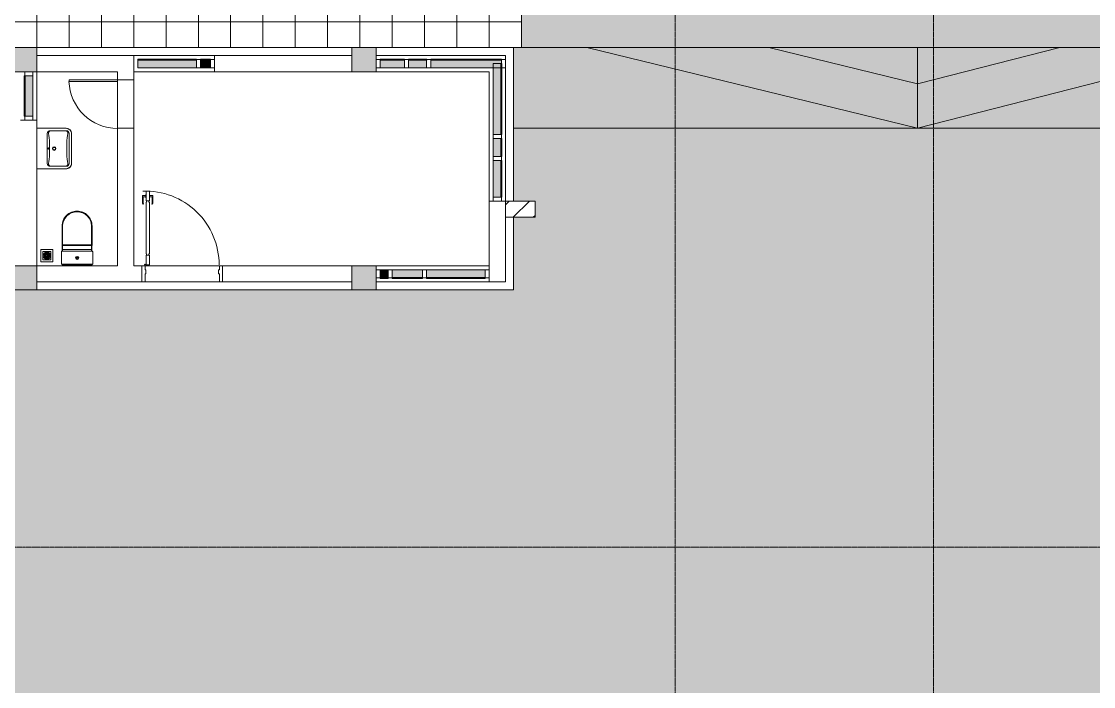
# Model space of a CAD drawing. Header units: millimetres. Extents: x 5357 to 259384, y -16348 to 109893.
# Drawn here: x 69263 to 82532, y 76513 to 84740 of the extents above; entities that cross this region are included whole.
import ezdxf

# ---------------------------------------------------------------- set-up
doc = ezdxf.new("R2010")
doc.units = ezdxf.units.MM
doc.linetypes.add('Double dash', pattern=[41.999998, 12, -6, 6, -6, 6, -6])
doc.linetypes.add('Grid Line', pattern=[22.225, 12.7, -3.175, 3.175, -3.175])
for name, color, linetype, lineweight in [('A-DETL-GENF', 92, 'Continuous', 9), ('A-DETL-THIN', 151, 'Continuous', 9), ('A-DOOR', 31, 'Continuous', 9), ('A-FLOR', 192, 'Continuous', 9), ('A-FLOR-PATT', 8, 'Continuous', 9), ('A-FLOR-PATT-2', 8, 'Continuous', 5), ('A-GLAZ-CURT', 52, 'Continuous', 9), ('A-GLAZ-CWMG', 51, 'Continuous', 9), ('A-GLAZ-CWMG-1', 51, 'Continuous', 18), ('A-WALL', 113, 'Continuous', 9), ('A-WALL-3', 113, 'Continuous', 18), ('A-WALL-PATT', 111, 'Continuous', 9), ('C-PROP-LINE', 91, 'Double dash', 18), ('M-EQPM', 50, 'Continuous', 9), ('P-SANR-FIXT', 6, 'Continuous', 9), ('S-COLS', 52, 'Continuous', 9), ('S-COLS-3', 53, 'Continuous', 9), ('S-COLS-5', 52, 'Continuous', 18), ('S-GRID-1', 1, 'Grid Line', 9)]:
    doc.layers.add(name, color=color, linetype=linetype, lineweight=lineweight)

# ---------------------------------------------------------------- blocks, each defined once
blk = doc.blocks.new('M_Concrete-Rectangular-Column2 - 300x300-2035845-TKCS_MB CẢNH QUAN CÂY XANH')
at = {"layer": 'S-COLS-3'}
blk.add_hatch(color=256, dxfattribs=at).paths.add_polyline_path([(-150, -150), (150, -150), (150, 150), (-150, 150), (-150, -17)])
at = {"layer": 'S-COLS-5'}
for p, q in [((150, 150), (-150, 150)), ((-150, 150), (-150, 56)), ((150, -150), (150, 150)), ((-150, 44), (-150, -150)), ((-150, -150), (150, -150))]:
    blk.add_line(p, q, dxfattribs=at)
blk = doc.blocks.new('M_Concrete-Rectangular-Column2 - 300x300-V195-TKCS_MB CẢNH QUAN CÂY XANH')
at = {"layer": 'S-COLS-3'}
blk.add_hatch(color=256, dxfattribs=at).paths.add_polyline_path([(150, -150), (150, 150), (-150, 150), (-150, -150)])
at = {"layer": 'S-COLS-5'}
for p, q in [((150, 150), (-150, 150)), ((-150, 150), (-150, -150)), ((150, -150), (150, 150)), ((-150, -150), (150, -150))]:
    blk.add_line(p, q, dxfattribs=at)
blk = doc.blocks.new('System Panel - Glazed-2035462-TKCS_MB CẢNH QUAN CÂY XANH')
at = {"layer": 'A-GLAZ-CURT'}
for p, q in [((-362.5, 6), (362.5, 6)), ((-362.5, -6), (-362.5, 6)), ((362.5, -6), (362.5, 6)), ((362.5, -6), (-362.5, -6))]:
    blk.add_line(p, q, dxfattribs=at)
blk = doc.blocks.new('Rectangular Mullion - 50 x 100mm-2023109-TKCS_MB CẢNH QUAN CÂY XANH')
at = {"layer": 'A-GLAZ-CWMG'}
blk.add_hatch(color=256, dxfattribs=at).paths.add_polyline_path([(71428, 84168), (71428, 84262), (70703, 84262), (70703, 84168), (70721, 84168)])
for p, q in [((70703, 84168), (70703, 84262)), ((71428, 84168), (70703, 84168))]:
    blk.add_line(p, q, dxfattribs=at)
blk = doc.blocks.new('Rectangular Mullion - 50 x 100mm-2035463-TKCS_MB CẢNH QUAN CÂY XANH')
at = {"layer": 'A-GLAZ-CWMG-1'}
for p, q in [((0, 100), (-50, 100)), ((-50, 100), (-50, 0)), ((-50, 0), (0, 0)), ((0, 100), (0, 0))]:
    blk.add_line(p, q, dxfattribs=at)
blk = doc.blocks.new('System Panel - Glazed-4717077-TKCS_MB CẢNH QUAN CÂY XANH')
at = {"layer": 'A-GLAZ-CURT'}
for p, q in [((-250, 6), (250, 6)), ((-250, -6), (-250, 6)), ((250, -6), (250, 6)), ((250, -6), (-250, -6))]:
    blk.add_line(p, q, dxfattribs=at)
blk = doc.blocks.new('Rectangular Mullion - 50 x 100mm-4717076-TKCS_MB CẢNH QUAN CÂY XANH')
at = {"layer": 'A-GLAZ-CWMG'}
blk.add_hatch(color=256, dxfattribs=at).paths.add_polyline_path([(69309, 83568), (69403, 83568), (69403, 84068), (69309, 84068)])
blk.add_line((69403, 83568), (69403, 84068), dxfattribs=at)
blk = doc.blocks.new('Rectangular Mullion - 50 x 100mm-2035485-TKCS_MB CẢNH QUAN CÂY XANH')
at = {"layer": 'A-GLAZ-CWMG-1'}
for p, q in [((0, 0), (-50, 0)), ((-50, 0), (-50, -100)), ((0, 0), (0, -100)), ((-50, -100), (0, -100))]:
    blk.add_line(p, q, dxfattribs=at)
blk = doc.blocks.new('Rectangular Mullion - 50 x 100mm-2035486-TKCS_MB CẢNH QUAN CÂY XANH')
at = {"layer": 'A-GLAZ-CWMG-1'}
for p, q in [((0, 0), (-50, 0)), ((-50, 0), (-50, -100)), ((-50, -100), (0, -100))]:
    blk.add_line(p, q, dxfattribs=at)
blk = doc.blocks.new('System Panel - Glazed-4739252-TKCS_MB CẢNH QUAN CÂY XANH')
at = {"layer": 'A-GLAZ-CURT'}
for p, q in [((-437.5, 6), (437.5, 6)), ((-437.5, -6), (-437.5, 6)), ((437.5, -6), (437.5, 6)), ((437.5, -6), (-437.5, -6))]:
    blk.add_line(p, q, dxfattribs=at)
blk = doc.blocks.new('Rectangular Mullion - 50 x 100mm-4739249-TKCS_MB CẢNH QUAN CÂY XANH')
at = {"layer": 'A-GLAZ-CWMG'}
blk.add_hatch(color=256, dxfattribs=at).paths.add_polyline_path([(75197, 84168), (75197, 84218), (75203, 84218), (75203, 84262), (74328, 84262), (74328, 84168)])
blk.add_line((74328, 84168), (75197, 84168), dxfattribs=at)
blk = doc.blocks.new('Rectangular Mullion - 50 x 100mm-2035505-TKCS_MB CẢNH QUAN CÂY XANH')
at = {"layer": 'A-GLAZ-CWMG-1'}
for p, q in [((0, 0), (-50, 0)), ((-50, 0), (-50, -100)), ((-50, -100), (0, -100))]:
    blk.add_line(p, q, dxfattribs=at)
blk = doc.blocks.new('Rectangular Mullion - 50 x 100mm-2035506-TKCS_MB CẢNH QUAN CÂY XANH')
at = {"layer": 'A-GLAZ-CWMG-1'}
for p, q in [((0, 0), (-50, 0)), ((-50, 0), (-50, -100)), ((0, 0), (0, -100)), ((-50, -100), (0, -100))]:
    blk.add_line(p, q, dxfattribs=at)
blk = doc.blocks.new('DOOR_CW_01 CANH MO-PANEL KINH - DIG_05-1000x2200-CỬA NHÔM KÍNH-2022776-TKCS_MB CẢNH QUAN CÂY XANH')
at = {"layer": 'A-DETL-GENF'}
for p, q in [((-492, 887), (-492, 966)), ((-449, 970), (-488, 970)), ((-484, 950), (-484, 887)), ((-449, 954), (-480, 954)), ((-449, 982), (-447, 982)), ((-449, 942), (-449, 982)), ((-447, 942), (-449, 942)), ((-447, 1022), (-407, 1022)), ((-447, 902), (-447, 1022)), ((-447, 942), (-447, 982)), ((-407, 1022), (-407, 902)), ((-407, 942), (-407, 982)), ((-405, 982), (-407, 982)), ((-407, 942), (-405, 942)), ((-405, 942), (-405, 982)), ((-405, 970), (-366, 970)), ((-405, 954), (-374, 954)), ((-370, 950), (-370, 887)), ((-362, 887), (-362, 966)), ((-484, 861), (-477, 866)), ((-407, 902), (-447, 902)), ((-447, 888), (-441, 888)), ((-447, 888), (-447, 246)), ((-413, 902), (-441, 902)), ((-441, 902), (-441, 888)), ((-413, 888), (-413, 902)), ((-407, 888), (-413, 888)), ((-407, 246), (-407, 888)), ((-370, 861), (-377, 866)), ((-447, 246), (-441, 246)), ((-407, 232), (-447, 232)), ((-447, 232), (-447, 112)), ((-441, 246), (-441, 232)), ((-441, 232), (-413, 232)), ((-407, 246), (-413, 246)), ((-413, 232), (-413, 246)), ((-407, 112), (-407, 232)), ((-447, 112), (-407, 112))]:
    blk.add_line(p, q, dxfattribs=at)
blk.add_circle((-457, 110), 10, dxfattribs=at)
for centre, radius, start, end in [((-488, 966), 4, 90, 180), ((-457, 110), 914, 360, 92), ((-480, 950), 4, 90, 180), ((-374, 950), 4, 360, 90), ((-366, 966), 4, 0, 90), ((-447, 887), 45, 180, 215), ((-447, 887), 37, 180, 215), ((-407, 887), 37, 325, 0), ((-407, 887), 45, 325, 0)]:
    blk.add_arc(centre, radius, start, end, dxfattribs=at)
at = {"layer": 'A-DOOR'}
for p, q in [((-460, 100), (-500, 100)), ((-460, 50), (-460, 100)), ((-450, 50), (-460, 50)), ((-460, -100), (-460, 0)), ((-460, 0), (-450, 0)), ((-457, 100), (-432, 100)), ((-450, 0), (-450, 50)), ((460, 50), (450, 50)), ((450, 50), (450, 0)), ((450, 0), (460, 0)), ((500, 100), (460, 100)), ((460, 100), (460, 50)), ((460, 0), (460, -100)), ((-500, -100), (-460, -100)), ((460, -100), (500, -100))]:
    blk.add_line(p, q, dxfattribs=at)
blk = doc.blocks.new('System Panel - Glazed-4738996-TKCS_MB CẢNH QUAN CÂY XANH')
at = {"layer": 'A-GLAZ-CURT'}
for p, q in [((-437.5, 6), (437.5, 6)), ((-437.5, -6), (-437.5, 6)), ((437.5, -6), (437.5, 6)), ((437.5, -6), (-437.5, -6))]:
    blk.add_line(p, q, dxfattribs=at)
blk = doc.blocks.new('Rectangular Mullion - 50 x 100mm-4738991-TKCS_MB CẢNH QUAN CÂY XANH')
at = {"layer": 'A-GLAZ-CWMG'}
blk.add_hatch(color=256, dxfattribs=at).paths.add_polyline_path([(75103, 83343), (75197, 83343), (75197, 84218), (75103, 84218)])
for p, q in [((75103, 84218), (75197, 84218)), ((75103, 83343), (75103, 84218))]:
    blk.add_line(p, q, dxfattribs=at)
blk = doc.blocks.new('Rectangular Mullion - 50 x 100mm-2035525-TKCS_MB CẢNH QUAN CÂY XANH')
at = {"layer": 'A-GLAZ-CWMG-1'}
for p, q in [((0, 100), (-50, 100)), ((-50, 100), (-50, 0)), ((-50, 0), (0, 0)), ((0, 100), (0, 0))]:
    blk.add_line(p, q, dxfattribs=at)
blk = doc.blocks.new('Rectangular Mullion - 50 x 100mm-V197-TKCS_MB CẢNH QUAN CÂY XANH')
at = {"layer": 'A-GLAZ-CWMG'}
blk.add_hatch(color=256, dxfattribs=at).paths.add_polyline_path([(75003, 81574), (75003, 81668), (74278, 81668), (74278, 81574)])
blk.add_line((74278, 81668), (75003, 81668), dxfattribs=at)
blk = doc.blocks.new('Rectangular Mullion - 50 x 100mm-V198-TKCS_MB CẢNH QUAN CÂY XANH')
at = {"layer": 'A-GLAZ-CWMG-1'}
for p, q in [((0, 100), (-50, 100)), ((-50, 100), (-50, 0)), ((-50, 0), (0, 0))]:
    blk.add_line(p, q, dxfattribs=at)
blk = doc.blocks.new('Rectangular Mullion - 50 x 100mm-2035464-TKCS_MB CẢNH QUAN CÂY XANH')
at = {"layer": 'A-GLAZ-CWMG-1'}
for p, q in [((0, 100), (-50, 100)), ((-50, 100), (-50, 0)), ((-50, 0), (0, 0)), ((0, 100), (0, 0))]:
    blk.add_line(p, q, dxfattribs=at)
blk = doc.blocks.new('System Panel - Glazed-4717080-TKCS_MB CẢNH QUAN CÂY XANH')
at = {"layer": 'A-GLAZ-CURT'}
for p, q in [((-62.5, 6), (62.5, 6)), ((-62.5, -6), (-62.5, 6)), ((62.5, -6), (62.5, 6)), ((62.5, -6), (-62.5, -6))]:
    blk.add_line(p, q, dxfattribs=at)
blk = doc.blocks.new('System Panel - Glazed-4739253-TKCS_MB CẢNH QUAN CÂY XANH')
at = {"layer": 'A-GLAZ-CURT'}
for p, q in [((-113, 6), (113, 6)), ((-113, -6), (-113, 6)), ((113, -6), (113, 6)), ((113, -6), (-113, -6))]:
    blk.add_line(p, q, dxfattribs=at)
blk = doc.blocks.new('System Panel - Glazed-4738997-TKCS_MB CẢNH QUAN CÂY XANH')
at = {"layer": 'A-GLAZ-CURT'}
for p, q in [((-113, 6), (113, 6)), ((-113, -6), (-113, 6)), ((113, -6), (113, 6)), ((113, -6), (-113, -6))]:
    blk.add_line(p, q, dxfattribs=at)
blk = doc.blocks.new('System Panel - Glazed-4709710-TKCS_MB CẢNH QUAN CÂY XANH')
at = {"layer": 'A-GLAZ-CURT'}
for p, q in [((-188, 6), (188, 6)), ((-188, -6), (-188, 6)), ((188, -6), (188, 6)), ((188, -6), (-188, -6))]:
    blk.add_line(p, q, dxfattribs=at)
blk = doc.blocks.new('Rectangular Mullion - 50 x 100mm-4717079-TKCS_MB CẢNH QUAN CÂY XANH')
at = {"layer": 'A-GLAZ-CWMG'}
blk.add_hatch(color=256, dxfattribs=at).paths.add_polyline_path([(71603, 84168), (71603, 84262), (71478, 84262), (71478, 84168)])
blk.add_line((71603, 84168), (71478, 84168), dxfattribs=at)
blk = doc.blocks.new('Rectangular Mullion - 50 x 100mm-2035461-TKCS_MB CẢNH QUAN CÂY XANH')
at = {"layer": 'A-GLAZ-CWMG-1'}
for p, q in [((25, 100), (-25, 100)), ((-25, 100), (-25, 0)), ((-25, 0), (25, 0)), ((25, 100), (25, 0))]:
    blk.add_line(p, q, dxfattribs=at)
blk = doc.blocks.new('Rectangular Mullion - 50 x 100mm-4739250-TKCS_MB CẢNH QUAN CÂY XANH')
at = {"layer": 'A-GLAZ-CWMG'}
blk.add_hatch(color=256, dxfattribs=at).paths.add_polyline_path([(74278, 84168), (74278, 84262), (74053, 84262), (74053, 84168)])
blk.add_line((74053, 84168), (74278, 84168), dxfattribs=at)
blk = doc.blocks.new('Rectangular Mullion - 50 x 100mm-2035483-TKCS_MB CẢNH QUAN CÂY XANH')
at = {"layer": 'A-GLAZ-CWMG-1'}
for p, q in [((25, 0), (-25, 0)), ((-25, 0), (-25, -100)), ((25, 0), (25, -100)), ((-25, -100), (25, -100))]:
    blk.add_line(p, q, dxfattribs=at)
blk = doc.blocks.new('Rectangular Mullion - 50 x 100mm-4738993-TKCS_MB CẢNH QUAN CÂY XANH')
at = {"layer": 'A-GLAZ-CWMG'}
blk.add_hatch(color=256, dxfattribs=at).paths.add_polyline_path([(75103, 83068), (75197, 83068), (75197, 83293), (75103, 83293)])
blk.add_line((75103, 83068), (75103, 83293), dxfattribs=at)
blk = doc.blocks.new('Rectangular Mullion - 50 x 100mm-4709698-TKCS_MB CẢNH QUAN CÂY XANH')
at = {"layer": 'A-GLAZ-CWMG'}
blk.add_hatch(color=256, dxfattribs=at).paths.add_polyline_path([(74228, 81574), (74228, 81668), (73853, 81668), (73853, 81574)])
blk.add_line((73853, 81668), (74228, 81668), dxfattribs=at)
blk = doc.blocks.new('System Panel - Glazed-4709715-TKCS_MB CẢNH QUAN CÂY XANH')
at = {"layer": 'A-GLAZ-CURT'}
for p, q in [((-150, 6), (150, 6)), ((-150, -6), (-150, 6)), ((150, -6), (150, 6)), ((150, -6), (-150, -6))]:
    blk.add_line(p, q, dxfattribs=at)
blk = doc.blocks.new('System Panel - Glazed-4738998-TKCS_MB CẢNH QUAN CÂY XANH')
at = {"layer": 'A-GLAZ-CURT'}
for p, q in [((-225, 6), (225, 6)), ((-225, -6), (-225, 6)), ((225, -6), (225, 6)), ((225, -6), (-225, -6))]:
    blk.add_line(p, q, dxfattribs=at)
blk = doc.blocks.new('System Panel - Glazed-4738936-TKCS_MB CẢNH QUAN CÂY XANH')
at = {"layer": 'A-GLAZ-CURT'}
for p, q in [((-50, 6), (50, 6)), ((-50, -6), (-50, 6)), ((50, -6), (50, 6)), ((50, -6), (-50, -6))]:
    blk.add_line(p, q, dxfattribs=at)
blk = doc.blocks.new('Rectangular Mullion - 50 x 100mm-4709708-TKCS_MB CẢNH QUAN CÂY XANH')
at = {"layer": 'A-GLAZ-CWMG'}
blk.add_hatch(color=256, dxfattribs=at).paths.add_polyline_path([(74003, 84168), (74003, 84262), (73703, 84262), (73703, 84168)])
blk.add_line((73703, 84168), (74003, 84168), dxfattribs=at)
blk = doc.blocks.new('Rectangular Mullion - 50 x 100mm-4738995-TKCS_MB CẢNH QUAN CÂY XANH')
at = {"layer": 'A-GLAZ-CWMG'}
blk.add_hatch(color=256, dxfattribs=at).paths.add_polyline_path([(75103, 82568), (75197, 82568), (75197, 83018), (75103, 83018)])
blk.add_line((75103, 82568), (75103, 83018), dxfattribs=at)
blk = doc.blocks.new('Rectangular Mullion - 50 x 100mm-4738935-TKCS_MB CẢNH QUAN CÂY XANH')
at = {"layer": 'A-GLAZ-CWMG'}
blk.add_hatch(color=256, dxfattribs=at).paths.add_polyline_path([(73803, 81574), (73803, 81668), (73703, 81668), (73703, 81574)])
blk.add_line((73703, 81668), (73803, 81668), dxfattribs=at)
blk = doc.blocks.new('PF_Water_Closet-Duravit-Starck 3-012601 - Generic Toilet-4713156-TKCS_MB CẢNH QUAN CÂY XANH')
at = {"layer": 'P-SANR-FIXT'}
for p, q in [((-199, 592), (-199, 357)), ((-192, 592), (-192, 350)), ((166, 350), (166, 592)), ((172, 356), (172, 592)), ((-207, 272), (-207, 126)), ((173, 280), (-201, 280)), ((171, 357), (-198, 357)), ((-198, 357), (-198, 280)), ((-198, 299), (172, 299)), ((-198, 280), (171, 280)), ((-192, 350), (165, 350)), ((-192, 280), (-192, 350)), ((166, 280), (166, 350)), ((171, 280), (171, 357)), ((183, 126), (183, 272)), ((-26, 196), (1, 196)), ((-201, 118), (175, 118)), ((-197, 118), (-197, 113)), ((-197, 113), (173, 113)), ((173, 118), (173, 113))]:
    blk.add_line(p, q, dxfattribs=at)
for radius in [19.1, 14.6, 13.8]:
    blk.add_circle((-12, 196), radius, dxfattribs=at)
for centre, radius, start, end in [((-17, 592), 182, 88.8107, 180), ((-17, 592), 175, 88.7676, 180), ((-10, 592), 182, 0, 91.1893), ((-10, 592), 175, 0, 91.2324), ((-200, 273), 7.31, 103.7483, 186.2517), ((-192, 356), 6.83, 172.0366, 270), ((165, 356), 6.83, 270, 0), ((173, 271), 9.56, 8.9738, 90), ((-200, 125), 7.31, 173.7483, 256.2517), ((175, 125), 7.27, 270, 6.3304)]:
    blk.add_arc(centre, radius, start, end, dxfattribs=at)
blk = doc.blocks.new('M_Single-Flush1 - D7-600x2000-4713087-TKCS_MB CẢNH QUAN CÂY XANH')
at = {"layer": 'A-DOOR'}
for p, q in [((280, 100), (280, 701)), ((300, 701), (280, 701)), ((300, 100), (300, 701)), ((300, 100), (280, 100))]:
    blk.add_line(p, q, dxfattribs=at)
blk.add_arc((300, 100), 602, 91.9048, 180, dxfattribs=at)
blk = doc.blocks.new('Blocks_Consilio Wall Hung Basin_F03658EN - Unique-4715509-TKCS_MB CẢNH QUAN CÂY XANH')
at = {"layer": 'P-SANR-FIXT'}
for p, q in [((-250, 0), (-250, -365)), ((250, -365), (250, 0)), ((-185, -130), (185, -130)), ((-220, -365), (-220, -165)), ((-67, -158), (67, -158)), ((220, -165), (220, -365)), ((67, -372), (-67, -372)), ((185, -400), (-185, -400)), ((-185, -430), (185, -430))]:
    blk.add_line(p, q, dxfattribs=at)
at = {"layer": 'P-SANR-FIXT', "flags": 128}
for points in [[(-185, -146), (-161, -151), (-132, -155), (-100, -157), (-67, -158)], [(-8, -142), (-8, -141), (-8, -141), (-6, -141), (-5, -140), (-3, -140), (-1, -140), (1, -140), (3, -140), (5, -140), (6, -141), (8, -141), (8, -141), (8, -142)], [(8, -142), (8, -142), (8, -143), (6, -143), (5, -143), (3, -144), (1, -144), (-1, -144), (-3, -144), (-5, -143), (-6, -143), (-8, -143), (-8, -142), (-8, -142)], [(67, -158), (100, -157), (132, -155), (161, -151), (185, -146)], [(-67, -372), (-100, -373), (-132, -375), (-161, -379), (-185, -384)], [(185, -384), (161, -379), (132, -375), (100, -373), (67, -372)]]:
    blk.add_lwpolyline(points, dxfattribs=at)
at = {"layer": 'P-SANR-FIXT'}
for centre, radius, start, end in [((-185, -165), 35, 90, 180), ((185, -165), 35, 360, 90), ((0, -215), 22.5, 0, 180), ((0, -215), 22.5, 180, 0), ((0, -215), 15.4, 0, 180), ((0, -215), 14.6, 0, 180), ((0, -215), 15.4, 180, 0), ((0, -215), 14.6, 180, 0), ((-185, -365), 65, 180, 270), ((-185, -365), 65, 180, 193.3424), ((-185, -365), 65, 196.6588, 223.3413), ((-185, -365), 35, 180, 270), ((185, -365), 65, 270, 360), ((185, -365), 35, 270, 0), ((185, -365), 65, 316.6587, 343.3412), ((185, -365), 65, 346.6576, 360), ((-185, -365), 65, 226.658, 253.34), ((-185, -365), 65, 256.6564, 270), ((185, -365), 65, 270, 283.3436), ((185, -365), 65, 286.66, 313.342)]:
    blk.add_arc(centre, radius, start, end, dxfattribs=at)
for points, knots in [([(-218, -165), (-217, -163), (-216, -160), (-213, -156), (-211, -154), (-209, -152), (-206, -150), (-204, -149), (-202, -148), (-200, -147), (-198, -146), (-197, -146), (-195, -146), (-191, -145), (-187, -145), (-185, -146)], [-1, -1, -1, -1, -0.785714, -0.732143, -0.678571, -0.571429, -0.5, -0.428571, -0.357143, -0.321429, -0.285714, -0.25, -0.214286, -0.142857, 0, 0, 0, 0]), ([(185, -146), (187, -146), (190, -145), (193, -145), (195, -146), (197, -146), (199, -147), (201, -147), (204, -149), (206, -150), (210, -153), (213, -156), (216, -160), (218, -163), (218, -165)], [-1, -1, -1, -1, -0.892857, -0.839286, -0.785714, -0.732143, -0.705357, -0.678571, -0.571429, -0.5, -0.428571, -0.285714, -0.142857, 0, 0, 0, 0]), ([(-185, -384), (-187, -384), (-190, -385), (-193, -385), (-195, -384), (-197, -384), (-199, -383), (-201, -383), (-204, -381), (-206, -380), (-210, -377), (-213, -374), (-216, -370), (-218, -367), (-218, -365)], [-1, -1, -1, -1, -0.892857, -0.839286, -0.785714, -0.732143, -0.705357, -0.678571, -0.571429, -0.5, -0.428571, -0.285714, -0.142857, 0, 0, 0, 0]), ([(218, -365), (217, -367), (216, -370), (213, -374), (211, -376), (209, -378), (206, -380), (204, -381), (202, -382), (200, -383), (198, -384), (197, -384), (195, -384), (191, -385), (187, -385), (185, -384)], [-1, -1, -1, -1, -0.785714, -0.732143, -0.678571, -0.571429, -0.5, -0.428571, -0.357143, -0.321429, -0.285714, -0.25, -0.214286, -0.142857, 0, 0, 0, 0])]:
    blk.add_open_spline(points, degree=3, knots=knots, dxfattribs=at)
blk = doc.blocks.new('THU NUOC - THU NUOC-1275255-TKCS_MB CẢNH QUAN CÂY XANH')
at = {"layer": 'M-EQPM'}
for p, q in [((-66, -71), (-66, 79)), ((-66, 79), (84, 79)), ((59, 54), (-41, 54)), ((-41, 54), (-41, -46)), ((-23, 20), (41, 20)), ((41, 14), (-23, 14)), ((-23, 7), (1, 7)), ((1, 1), (-23, 1)), ((-11, 32), (28, 32)), ((28, 26), (-11, 26)), ((-1, 44), (19, 44)), ((19, 38), (-1, 38)), ((1, 7), (1, 1)), ((17, 1), (17, 7)), ((17, 7), (41, 7)), ((41, 1), (17, 1)), ((59, -46), (59, 54)), ((84, 79), (84, -71)), ((84, -71), (-66, -71)), ((-41, -46), (59, -46)), ((-23, -5), (41, -5)), ((41, -11), (-23, -11)), ((-11, -17), (28, -17)), ((28, -23), (-11, -23)), ((-1, -30), (19, -30)), ((19, -36), (-1, -36))]:
    blk.add_line(p, q, dxfattribs=at)
for centre, radius, start, end in [((9, 4), 45, 0, 180), ((9, 4), 45, 360, 180), ((9, 4), 45, 180, 0), ((9, 4), 45, 180, 360), ((-23, 17), 3, 90, 270), ((-23, 4), 3, 90, 270), ((-11, 29), 3, 90, 270), ((-1, 41), 3, 90, 270), ((19, 41), 3, 270, 90), ((28, 29), 3, 270, 90), ((41, 17), 3, 270, 90), ((41, 4), 3, 270, 90), ((-23, -8), 3, 90, 270), ((-11, -20), 3, 90, 270), ((-1, -33), 3, 90, 270), ((19, -33), 3, 270, 90), ((28, -20), 3, 270, 90), ((41, -8), 3, 270, 90)]:
    blk.add_arc(centre, radius, start, end, dxfattribs=at)
blk = doc.blocks.new('Family - ___-1476882-TKCS_MB CẢNH QUAN CÂY XANH')
at = {"layer": 'C-PROP-LINE'}
blk.add_line((33104, 84418), (127802, 84418), dxfattribs=at)

msp = doc.modelspace()

# ---------------------------------------------------------------- hatches: boundary and pattern name
at = {"layer": 'A-FLOR-PATT'}
h = msp.add_hatch(dxfattribs=at)
h.set_pattern_fill('FP_14', color=256, style=0, pattern_type=2)
h.set_pattern_definition([(90, (81451.8, 48336.34), (-400, 2e-14), []), (180, (81451.8, 48336.34), (-5e-14, -400), [])])
h.paths.add_polyline_path([(14081.4, -16346.6), (14081.4, 79336.3), (14075, 79693.3), (14055.9, 80049.7), (14024.1, 80405.3), (13979.6, 80759.5), (13922.5, 81111.9), (13852.8, 81462), (13770.7, 81809.4), (13676.3, 82153.7), (13569.6, 82494.3), (13450.9, 82831), (13320.2, 83163.2), (13177.7, 83490.5), (13023.6, 83812.5), (12858.2, 84128.8), (12681.5, 84439), (12493.9, 84742.7), (12295.6, 85039.6), (12086.8, 85329.1), (11867.8, 85611), (11638.9, 85884.9), (11400.3, 86150.5), (11152.4, 86407.4), (10895.5, 86655.3), (10630, 86893.8), (10356.1, 87122.8), (10074.1, 87341.7), (9784.6, 87550.5), (9487.8, 87748.9), (9184.1, 87936.5), (8873.9, 88113.1), (8557.5, 88278.6), (8235.5, 88432.7), (7908.2, 88575.1), (7576, 88705.8), (7239.4, 88824.6), (6898.7, 88931.3), (6554.4, 89025.7), (6207, 89107.8), (5856.9, 89177.4), (5504.5, 89234.6), (5357.2, 89253.1), (5357.2, 82031.9), (10052.8, 77336.3), (10052.8, -16346.6), (12634.7, -16346.6)])
h.paths.add_polyline_path([(156536.3, -16346.6), (157794.6, -16346.6), (157794.6, -16328.2), (152779.3, -16328.2), (152779.3, -16346.6)])
h.paths.add_polyline_path([(27698.7, -16346.6), (135159.4, -16346.6), (135197.8, -16328.2), (75180.7, -16328.2), (75180.7, -12330.8), (31070.8, -12330.8), (26103.5, -7352), (26103.5, 40986.3), (24603.5, 40986.3), (22103.5, 38486.3), (22103.5, -8023.3), (22132.9, -8371.9), (22174.4, -8719.2), (22228.1, -9064.9), (22293.8, -9408.5), (22371.5, -9749.6), (22461, -10087.7), (22562.4, -10422.5), (22675.4, -10753.6), (22799.9, -11080.5), (22935.8, -11402.8), (23082.8, -11720.2), (23240.9, -12032.3), (23409.7, -12338.6), (23589.2, -12638.9), (23779.1, -12932.6), (23979.2, -13219.6), (24189.1, -13499.4), (24408.7, -13771.7), (24637.7, -14036.1), (24875.9, -14292.4), (25122.8, -14540.1), (25378.2, -14779.1), (25641.9, -15009), (25913.4, -15229.6), (26192.5, -15440.5), (26478.7, -15641.5), (26771.9, -15832.4), (27071.5, -16012.9), (27377.3, -16182.8), (27688.8, -16342)])
h.paths.add_polyline_path([(134801.5, 7588.2), (138601.6, 7588.2), (138601.6, 34637.4), (140779.3, 34637.4), (140779.3, 38986.3), (138279.3, 40986.3), (134801.5, 40986.3), (134801.5, 7888.2)])
h.paths.add_polyline_path([(152779.3, 34637.4), (157794.6, 34637.4), (157794.6, 109893.5), (152779.3, 109893.5), (152779.3, 46773.4)])
h.paths.add_polyline_path([(134801.6, 45986.3), (138279.3, 45986.3), (140779.3, 47986.3), (140779.3, 77336.3), (140773.2, 77721), (140754.7, 78105.2), (140723.9, 78488.6), (140680.8, 78870.9), (140625.5, 79251.5), (140558.1, 79630.2), (140478.5, 80006.6), (140386.9, 80380.2), (140283.4, 80750.7), (140168, 81117.6), (140041, 81480.7), (139902.4, 81839.5), (139752.3, 82193.7), (139591, 82542.9), (139418.5, 82886.8), (139235.2, 83224.9), (139041.1, 83557), (138836.4, 83882.8), (138621.4, 84201.7), (138396.3, 84513.7), (138161.3, 84818.2), (137916.7, 85115.1), (137662.7, 85403.9), (137399.5, 85684.5), (137127.5, 85956.5), (136842.7, 86223.5), (136558.1, 86473.7), (136261.2, 86718.3), (135956.7, 86953.3), (135644.7, 87178.4), (135325.8, 87393.4), (135000.1, 87598), (134668, 87792.2), (134329.8, 87975.5), (133986, 88148), (133636.7, 88309.3), (133282.6, 88459.3), (132923.7, 88598), (132560.6, 88725), (132193.7, 88840.4), (131823.2, 88943.9), (131449.6, 89035.5), (131073.3, 89115), (130694.5, 89182.5), (130313.9, 89237.8), (129931.6, 89280.9), (129548.2, 89311.7), (129164, 89330.2), (128779.3, 89336.3), (87752.6, 89336.3), (85252.6, 86836.3), (85252.6, 84418.2), (127801.6, 84418.2), (134801.6, 77417.7), (134801.6, 45986.4)])
h.paths.add_polyline_path([(24724.1, 45986.3), (26103.5, 45986.3), (26103.5, 77418.2), (33103.5, 84418.2), (75452.6, 84418.2), (75452.6, 86836.3), (72952.6, 89336.3), (32081.4, 89336.3), (31731.6, 89330.2), (31382.3, 89311.9), (31033.8, 89281.3), (30686.6, 89238.6), (30341.1, 89183.8), (29997.8, 89116.9), (29657, 89038), (29319.2, 88947.3), (28984.7, 88844.8), (28654, 88730.7), (28327.6, 88605), (28005.7, 88468.1), (27688.8, 88319.9), (27377.3, 88160.8), (27071.5, 87990.9), (26771.9, 87810.4), (26478.7, 87619.5), (26192.5, 87418.5), (25913.4, 87207.6), (25641.9, 86987), (25378.2, 86757.1), (25122.8, 86518.1), (24832.3, 86223.5), (24637.7, 86014.1), (24408.7, 85749.7), (24189.1, 85477.4), (23979.2, 85197.6), (23779.1, 84910.6), (23589.2, 84616.8), (23409.7, 84316.6), (23240.9, 84010.3), (23082.8, 83698.2), (22935.8, 83380.8), (22799.9, 83058.5), (22675.4, 82731.6), (22562.4, 82400.5), (22461, 82065.7), (22371.5, 81727.6), (22293.8, 81386.5), (22228.1, 81042.9), (22174.4, 80697.2), (22132.9, 80349.9), (22103.5, 80001.3), (22103.5, 48486.3), (24603.5, 45986.3)])
h.paths.add_polyline_path([(5357.2, 97336.3), (130779.3, 97336.3), (131136.3, 97342.7), (131492.7, 97361.8), (131848.3, 97393.6), (132202.5, 97438.1), (132554.9, 97495.2), (132905, 97564.9), (133252.4, 97647), (133596.7, 97741.4), (133937.3, 97848.1), (134274, 97966.8), (134606.2, 98097.5), (134933.5, 98240), (135255.5, 98394.1), (135571.8, 98559.5), (135882, 98736.2), (136185.8, 98923.8), (136482.6, 99122.1), (136772.1, 99330.9), (137054, 99549.9), (137328, 99778.8), (137593.5, 100017.4), (137850.4, 100265.3), (138098.3, 100522.2), (138336.8, 100787.7), (138565.8, 101061.6), (138784.8, 101343.6), (138993.6, 101633.1), (139191.9, 101929.9), (139379.5, 102233.6), (139556.1, 102543.8), (139721.6, 102860.2), (139875.7, 103182.2), (140018.1, 103509.5), (140148.8, 103841.7), (140267.6, 104178.3), (140374.3, 104519), (140468.7, 104863.3), (140550.8, 105210.7), (140620.5, 105560.8), (140682, 105948.5), (140722.1, 106267.4), (140753.9, 106622.9), (140773, 106979.4), (140779.3, 107336.3), (140779.3, 109893.5), (135779.3, 109893.5), (135779.3, 107336.3), (130779.3, 102336.3), (5357.2, 102336.3), (5357.2, 99924.4)])
h = msp.add_hatch(dxfattribs=at)
h.set_pattern_fill('FP_19', color=256, style=0, pattern_type=2)
h.set_pattern_definition([(49.98, (0, 140.2), (480.9662, -42.05), [50.271, -552.983]), (355.004, (0, 140.2), (-93.0452, 504.0329), [40.233, -442.567]), (100.459, (40.1, 136.7), (387.922, 461.987), [42.712, -469.837]), (46.164, (0, 274.2), (715.6488, -110.9123), [75.41, -829.513]), (96.64, (59.64, 265), (626.7502, 652.741), [64.068, -704.746]), (351.19, (0, 274.2), (626.75, 652.7402), [60.349, -663.843]), (20.986, (67.06, 240.7), (400.2597, -269.793), [50.287, -553.162]), (326.019, (67.06, 240.7), (163.1555, 485.9145), [40.225, -442.472]), (71.439, (100.4, 218.2), (563.4208, 216.1217), [42.715, -469.86]), (37.48, (0, 140.2), (8.15562, 223.06729), [7.374, -429.717, 7.374, -441.784, -444.13]), (37.48, (0, 140.2), (8.15562, 223.06729), [-886.249, 7.374, -436.756]), (7.495, (0, 140.2), (176.4031, 264.291), [7.376, -248.775, 7.376, -419.766, -169.314]), (7.495, (0, 140.2), (176.4031, 264.291), [-683.292, 7.376, -161.938]), (327.518, (-149.53, 140.2), (357.95966, -15.11538), [7.375, -160.231, 7.375, -515.556, -693.888]), (327.518, (-149.53, 140.2), (357.95966, -15.11538), [-690.536, 7.375, -686.514]), (317.52, (-216.6, 140.2), (391.0618, 67.0783), [7.374, -210.488, 7.374, -339.864, -492.703]), (317.52, (-216.6, 140.2), (391.0618, 67.0783), [-565.1, 7.374, -485.329])])
h.paths.add_polyline_path([(87666.6, 75436.3), (97752.6, 75436.3), (97752.6, 76818.2), (97742.6, 76818.2), (97748, 76986.1), (97752.6, 77033.6), (97752.6, 83316.9), (86052.6, 83316.9), (85953.7, 83322.9), (85851, 83342.4), (85761.8, 83370.2), (85654.5, 83421.1), (85586.8, 83462.1), (85501.2, 83530.7), (85438.8, 83593.2), (85370.2, 83683.6), (85324.7, 83759.9), (85285.9, 83846.2), (85252.6, 83961.4), (85237.8, 84050), (85232.6, 84118.2), (85152.6, 84118.2), (85152.6, 84418.2), (75352.6, 84418.2), (75352.6, 82518.2), (75619.9, 82518.2), (75619.9, 82318.2), (75352.6, 82318.2), (75352.6, 81418.2), (69152.6, 81418.5), (69152.6, 82318.2), (68752.6, 82318.2), (68752.6, 82518.2), (69152.6, 82518.2), (69152.6, 83316.9), (63152.6, 83316.9), (63152.6, 76953.1), (63157.5, 76885.4), (63162.6, 76736.9), (63162.6, 75436.3), (87242.6, 75436.3)])
at = {"layer": 'A-FLOR-PATT-2'}
msp.add_hatch(color=256, dxfattribs=at).paths.add_polyline_path([(82824.9, 84418.2), (85252.6, 84418.2), (85252.6, 86836.3), (87752.6, 89336.3), (72952.6, 89336.3), (75452.6, 86836.3), (75452.6, 84418.2), (77983.2, 84418.2)])
at = {"layer": 'A-WALL-PATT'}
h = msp.add_hatch(dxfattribs=at)
h.set_pattern_fill('FP_1', color=256, style=0, pattern_type=2)
h.set_pattern_definition([(45, (0, 0), (-124.4508, 124.4508), [])])
h.paths.add_polyline_path([(75619.9, 82318.2), (75619.9, 82518.2), (75252.6, 82518.2), (75252.6, 82318.2)])

# ---------------------------------------------------------------- linework, layer by layer
at = {"layer": 'A-DETL-THIN'}
for p, q in [((75352.6, 84418.2), (85352.6, 84418.2)), ((75352.6, 83418.2), (75352.6, 84418.2)), ((80352.6, 83418.2), (76260.8, 84418.2)), ((80352.6, 83968.2), (78511.3, 84418.2)), ((80352.6, 84418.2), (80352.6, 83418.2)), ((80352.6, 83418.2), (84264.8, 84418.2)), ((80352.6, 83968.2), (82113.1, 84418.2)), ((85352.6, 83418.2), (75352.6, 83418.2))]:
    msp.add_line(p, q, dxfattribs=at)
at = {"layer": 'A-FLOR'}
for p, q in [((75452.6, 84418.2), (75452.6, 86836.3)), ((73352.6, 84418.2), (69452.6, 84418.2)), ((75352.6, 84418.2), (73652.6, 84418.2)), ((85152.6, 84418.2), (75352.6, 84418.2)), ((75352.6, 82518.2), (75352.6, 84418.2)), ((70452.6, 84018.2), (70452.6, 83418.2)), ((75352.6, 83418.2), (85152.6, 83418.2)), ((75352.6, 81418.2), (75352.6, 82318.2)), ((69452.6, 81418.2), (73352.6, 81418.2)), ((73652.6, 81418.2), (75352.6, 81418.2))]:
    msp.add_line(p, q, dxfattribs=at)
at = {"layer": 'A-WALL'}
for p, q in [((70652.6, 84318.2), (71652.6, 84318.2)), ((73652.6, 84318.2), (75252.6, 84318.2)), ((75252.6, 84318.2), (75252.6, 84268.2)), ((75252.6, 84168.2), (75252.6, 82318.2)), ((69452.6, 84118.2), (69452.6, 83518.2)), ((71652.6, 84118.2), (70652.6, 84118.2)), ((70652.6, 84018.2), (70652.6, 83418.2)), ((75052.6, 84118.2), (73652.6, 84118.2)), ((75052.6, 82518.2), (75052.6, 84118.2)), ((70792.6, 81718.2), (71712.6, 81718.2)), ((73652.6, 81718.2), (75052.6, 81718.2)), ((71712.6, 81518.2), (70792.6, 81518.2)), ((75052.6, 81518.2), (73652.6, 81518.2))]:
    msp.add_line(p, q, dxfattribs=at)
at = {"layer": 'A-WALL-3'}
for p, q in [((69452.6, 84318.2), (70652.6, 84318.2)), ((70652.6, 84318.2), (70652.6, 84018.2)), ((73352.6, 84318.2), (71652.6, 84318.2)), ((71652.6, 84318.2), (71652.6, 84118.2)), ((69452.6, 84118.2), (70452.6, 84118.2)), ((70452.6, 84118.2), (70452.6, 84018.2)), ((70652.6, 84018.2), (70452.6, 84018.2)), ((73352.6, 84118.2), (71652.6, 84118.2)), ((69452.6, 83518.2), (69252.6, 83518.2)), ((69452.6, 81718.2), (69452.6, 83518.2)), ((70452.6, 81718.2), (70452.6, 83418.2)), ((70652.6, 83418.2), (70452.6, 83418.2)), ((70652.6, 81718.2), (70652.6, 83418.2)), ((75052.6, 81518.2), (75052.6, 82518.2)), ((75052.6, 82518.2), (75619.9, 82518.2)), ((75619.9, 82318.2), (75619.9, 82518.2)), ((75252.6, 82318.2), (75252.6, 81518.2)), ((75619.9, 82318.2), (75252.6, 82318.2)), ((70452.6, 81718.2), (69452.6, 81718.2)), ((70752.6, 81718.2), (70652.6, 81718.2)), ((70752.6, 81518.2), (70752.6, 81718.2)), ((71752.6, 81718.2), (73352.6, 81718.2)), ((71752.6, 81518.2), (71752.6, 81718.2)), ((69452.6, 81518.2), (70752.6, 81518.2)), ((73352.6, 81518.2), (71752.6, 81518.2)), ((75252.6, 81518.2), (75052.6, 81518.2))]:
    msp.add_line(p, q, dxfattribs=at)
at = {"layer": 'S-GRID-1'}
for p, q in [((77352.6, 80482.7), (77352.6, 85982.7)), ((80552.6, 80482.7), (80552.6, 85982.7)), ((77352.6, 20960.6), (77352.6, 80482.7)), ((80552.6, 20960.6), (80552.6, 80482.7)), ((130319.3, 78236.9), (29351.8, 78236.9))]:
    msp.add_line(p, q, dxfattribs=at)

# ---------------------------------------------------------------- block references
at = {"layer": 'A-DOOR', "rotation": 90}
msp.add_blockref('M_Single-Flush1 - D7-600x2000-4713087-TKCS_MB CẢNH QUAN CÂY XANH', (70552.6, 83718.2), dxfattribs=at)
at = {"layer": 'A-DOOR'}
msp.add_blockref('DOOR_CW_01 CANH MO-PANEL KINH - DIG_05-1000x2200-CỬA NHÔM KÍNH-2022776-TKCS_MB CẢNH QUAN CÂY XANH', (71252.6, 81618.2), dxfattribs=at)
at = {"layer": 'A-GLAZ-CURT'}
for name, p in [('System Panel - Glazed-2035462-TKCS_MB CẢNH QUAN CÂY XANH', (71065.1, 84268.2)), ('System Panel - Glazed-4717080-TKCS_MB CẢNH QUAN CÂY XANH', (71540.1, 84268.2))]:
    msp.add_blockref(name, p, dxfattribs=at)
for name, p, rotation in [('System Panel - Glazed-4709715-TKCS_MB CẢNH QUAN CÂY XANH', (73852.6, 84268.2), 180), ('System Panel - Glazed-4739253-TKCS_MB CẢNH QUAN CÂY XANH', (74165.1, 84268.2), 180), ('System Panel - Glazed-4739252-TKCS_MB CẢNH QUAN CÂY XANH', (74765.1, 84268.2), 180), ('System Panel - Glazed-4738996-TKCS_MB CẢNH QUAN CÂY XANH', (75202.6, 83780.7), 270), ('System Panel - Glazed-4717077-TKCS_MB CẢNH QUAN CÂY XANH', (69302.6, 83818.2), 270), ('System Panel - Glazed-4738997-TKCS_MB CẢNH QUAN CÂY XANH', (75202.6, 83180.7), 270), ('System Panel - Glazed-4738998-TKCS_MB CẢNH QUAN CÂY XANH', (75202.6, 82793.2), 270), ('System Panel - Glazed-4738936-TKCS_MB CẢNH QUAN CÂY XANH', (73752.6, 81568.2), 180), ('System Panel - Glazed-4709710-TKCS_MB CẢNH QUAN CÂY XANH', (74040.1, 81568.2), 180), ('System Panel - Glazed-2035462-TKCS_MB CẢNH QUAN CÂY XANH', (74640.1, 81568.2), 180)]:
    msp.add_blockref(name, p, dxfattribs=dict(at, rotation=rotation))
at = {"layer": 'A-GLAZ-CWMG'}
for name, p in [('Rectangular Mullion - 50 x 100mm-2023109-TKCS_MB CẢNH QUAN CÂY XANH', (0, 0)), ('Rectangular Mullion - 50 x 100mm-4717079-TKCS_MB CẢNH QUAN CÂY XANH', (0, 0)), ('Rectangular Mullion - 50 x 100mm-4709708-TKCS_MB CẢNH QUAN CÂY XANH', (0, 0)), ('Rectangular Mullion - 50 x 100mm-4739250-TKCS_MB CẢNH QUAN CÂY XANH', (0, 0)), ('Rectangular Mullion - 50 x 100mm-4739249-TKCS_MB CẢNH QUAN CÂY XANH', (0, 0)), ('Rectangular Mullion - 50 x 100mm-2035506-TKCS_MB CẢNH QUAN CÂY XANH', (75252.6, 84268.2)), ('Rectangular Mullion - 50 x 100mm-4738991-TKCS_MB CẢNH QUAN CÂY XANH', (0, 0)), ('Rectangular Mullion - 50 x 100mm-4717076-TKCS_MB CẢNH QUAN CÂY XANH', (0, 0)), ('Rectangular Mullion - 50 x 100mm-4738993-TKCS_MB CẢNH QUAN CÂY XANH', (0, 0)), ('Rectangular Mullion - 50 x 100mm-4738995-TKCS_MB CẢNH QUAN CÂY XANH', (0, 0)), ('Rectangular Mullion - 50 x 100mm-4738935-TKCS_MB CẢNH QUAN CÂY XANH', (0, 0)), ('Rectangular Mullion - 50 x 100mm-4709698-TKCS_MB CẢNH QUAN CÂY XANH', (0, 0)), ('Rectangular Mullion - 50 x 100mm-V197-TKCS_MB CẢNH QUAN CÂY XANH', (0, 0)), ('Rectangular Mullion - 50 x 100mm-2035464-TKCS_MB CẢNH QUAN CÂY XANH', (75052.6, 81568.2))]:
    msp.add_blockref(name, p, dxfattribs=at)
at = {"layer": 'A-GLAZ-CWMG', "rotation": 90}
msp.add_blockref('Rectangular Mullion - 50 x 100mm-2035486-TKCS_MB CẢNH QUAN CÂY XANH', (69302.6, 84118.2), dxfattribs=at)
at = {"layer": 'A-GLAZ-CWMG-1', "extrusion": (0, 0, -1)}
for name, p, rotation in [('Rectangular Mullion - 50 x 100mm-2035461-TKCS_MB CẢNH QUAN CÂY XANH', (-71452.6, 84268.2), 180), ('Rectangular Mullion - 50 x 100mm-2035463-TKCS_MB CẢNH QUAN CÂY XANH', (-71652.6, 84268.2), 180), ('Rectangular Mullion - 50 x 100mm-2035485-TKCS_MB CẢNH QUAN CÂY XANH', (-69302.6, 83518.2), 270), ('Rectangular Mullion - 50 x 100mm-2035461-TKCS_MB CẢNH QUAN CÂY XANH', (-75202.6, 83318.2), 270), ('Rectangular Mullion - 50 x 100mm-2035461-TKCS_MB CẢNH QUAN CÂY XANH', (-75202.6, 83043.2), 270), ('Rectangular Mullion - 50 x 100mm-2035525-TKCS_MB CẢNH QUAN CÂY XANH', (-75202.6, 82518.2), 270)]:
    msp.add_blockref(name, p, dxfattribs=dict(at, rotation=rotation))
for name, p in [('Rectangular Mullion - 50 x 100mm-2035505-TKCS_MB CẢNH QUAN CÂY XANH', (-73652.6, 84268.2)), ('Rectangular Mullion - 50 x 100mm-2035483-TKCS_MB CẢNH QUAN CÂY XANH', (-74027.6, 84268.2)), ('Rectangular Mullion - 50 x 100mm-2035483-TKCS_MB CẢNH QUAN CÂY XANH', (-74302.6, 84268.2)), ('Rectangular Mullion - 50 x 100mm-V198-TKCS_MB CẢNH QUAN CÂY XANH', (-73652.6, 81568.2)), ('Rectangular Mullion - 50 x 100mm-2035461-TKCS_MB CẢNH QUAN CÂY XANH', (-73827.6, 81568.2)), ('Rectangular Mullion - 50 x 100mm-2035461-TKCS_MB CẢNH QUAN CÂY XANH', (-74252.6, 81568.2))]:
    msp.add_blockref(name, p, dxfattribs=at)
at = {"layer": 'C-PROP-LINE'}
msp.add_blockref('Family - ___-1476882-TKCS_MB CẢNH QUAN CÂY XANH', (0, 0), dxfattribs=at)
at = {"layer": 'M-EQPM'}
msp.add_blockref('THU NUOC - THU NUOC-1275255-TKCS_MB CẢNH QUAN CÂY XANH', (69568.8, 81838.8), dxfattribs=at)
at = {"layer": 'P-SANR-FIXT', "rotation": 89.9999999999999}
msp.add_blockref('Blocks_Consilio Wall Hung Basin_F03658EN - Unique-4715509-TKCS_MB CẢNH QUAN CÂY XANH', (69452.6, 83168.2), dxfattribs=at)
at = {"layer": 'P-SANR-FIXT'}
msp.add_blockref('PF_Water_Closet-Duravit-Starck 3-012601 - Generic Toilet-4713156-TKCS_MB CẢNH QUAN CÂY XANH', (69964.7, 81618.2), dxfattribs=at)
at = {"layer": 'S-COLS'}
for name, p in [('M_Concrete-Rectangular-Column2 - 300x300-2035845-TKCS_MB CẢNH QUAN CÂY XANH', (69302.6, 84268.2)), ('M_Concrete-Rectangular-Column2 - 300x300-V195-TKCS_MB CẢNH QUAN CÂY XANH', (73502.6, 84268.2)), ('M_Concrete-Rectangular-Column2 - 300x300-V195-TKCS_MB CẢNH QUAN CÂY XANH', (69302.6, 81568.2)), ('M_Concrete-Rectangular-Column2 - 300x300-V195-TKCS_MB CẢNH QUAN CÂY XANH', (73502.6, 81568.2))]:
    msp.add_blockref(name, p, dxfattribs=at)

doc.saveas('drawing.dxf')
